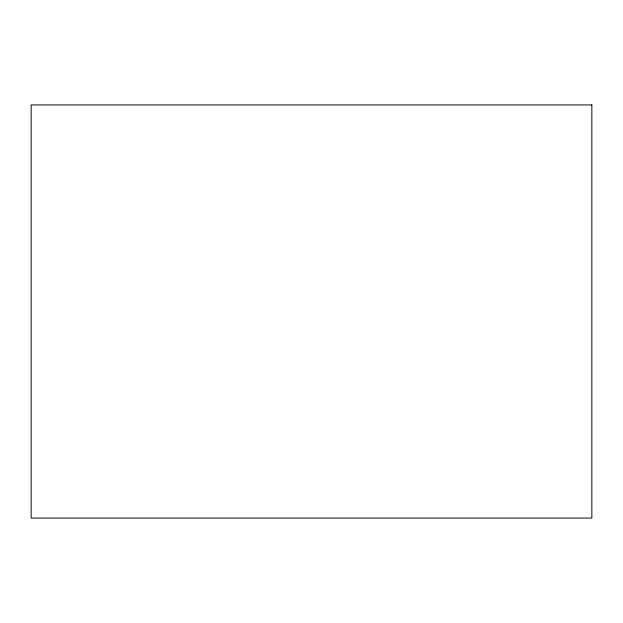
<?xml version="1.0" encoding="UTF-8"?>
<svg xmlns="http://www.w3.org/2000/svg" width="623" height="623" viewBox="0 0 623 623"><rect width="100%" height="100%" fill="white"/><g stroke="black" fill="none" stroke-linecap="round" stroke-linejoin="round"><path stroke-width="0.93" d="M591.85 104.929L31.15 104.929L31.15 518.071L591.85 518.071L591.85 104.929"/></g></svg>
